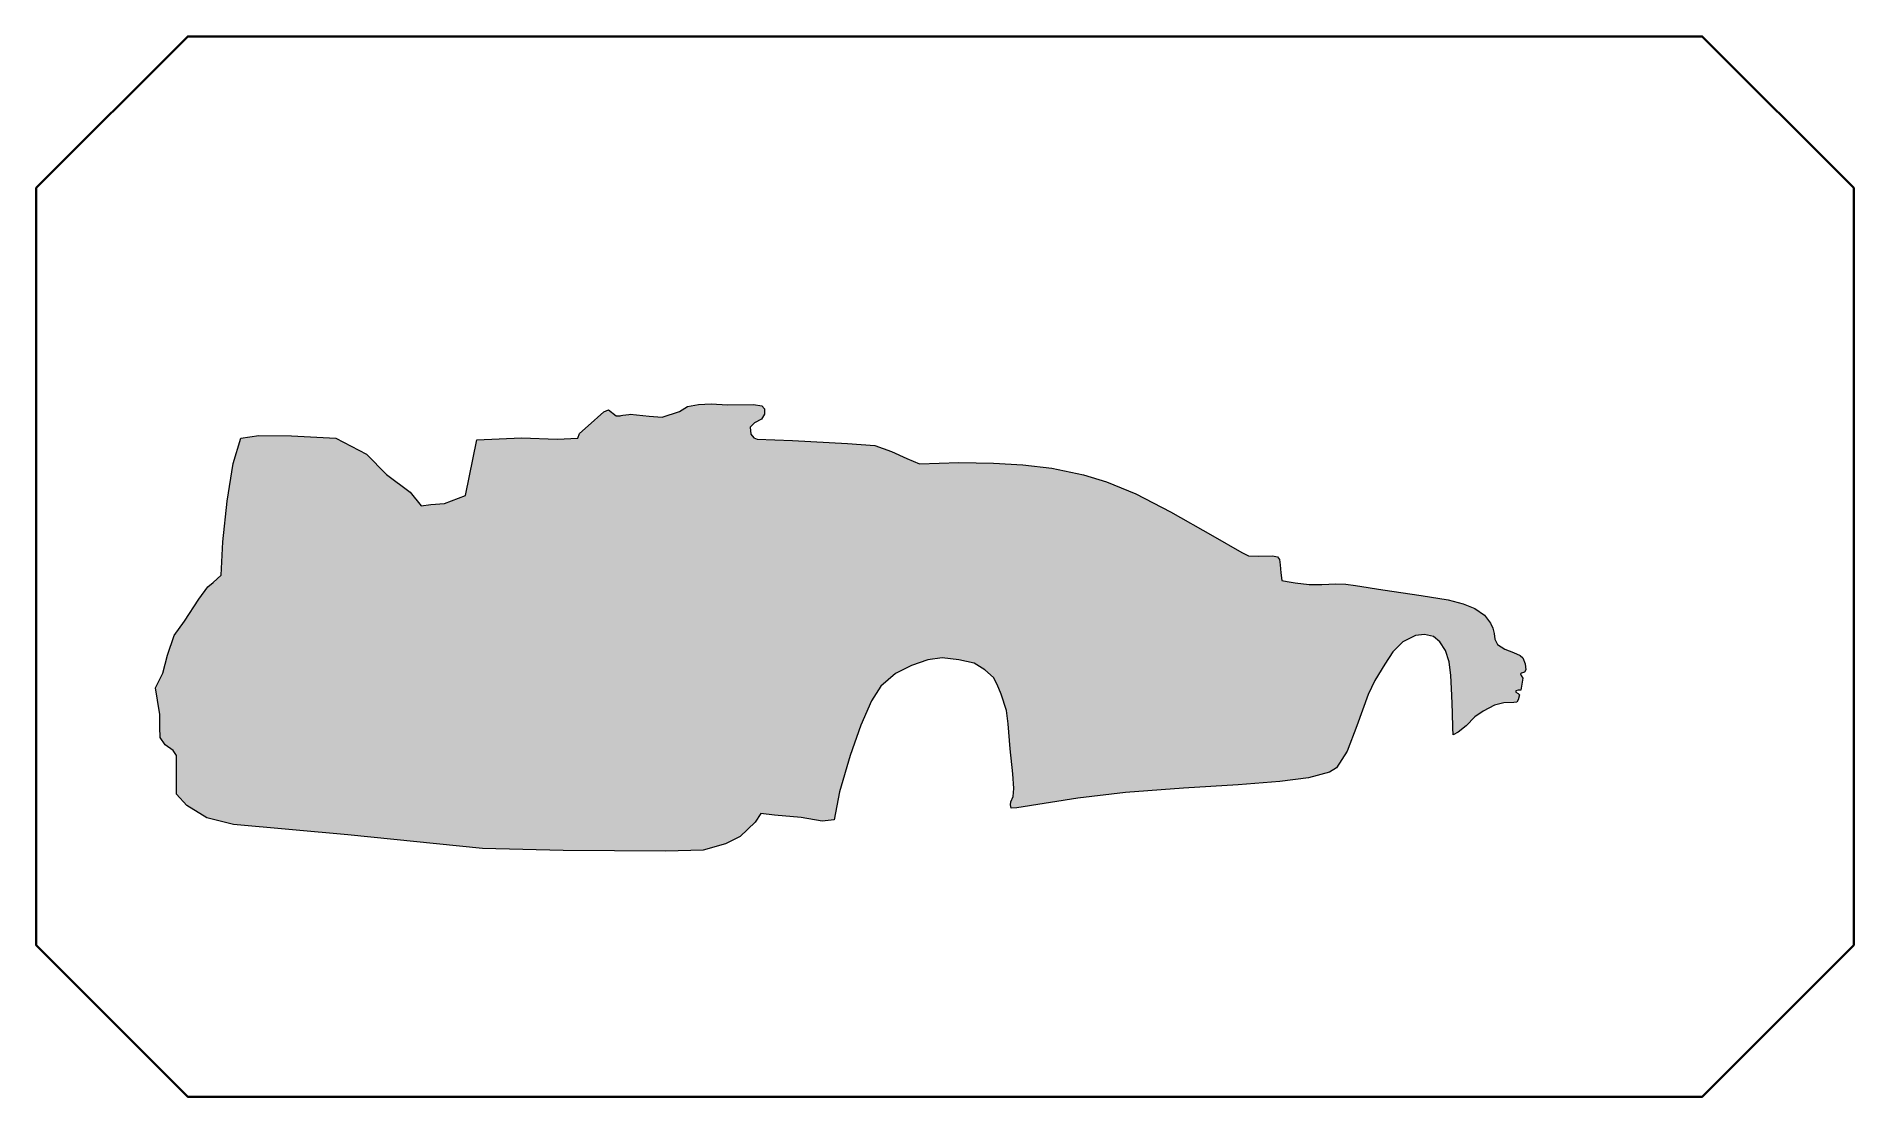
# Model space of a CAD drawing. Extents: x 6 to 143, y -103 to -23.
import ezdxf

# ---------------------------------------------------------------- set-up
doc = ezdxf.new("R2010")
doc.units = 0
doc.header["$MEASUREMENT"] = 0
doc.layers.add('CopperF-Delorean', color=7, linetype='Continuous', lineweight=0)
doc.layers.add('EdgeTop', color=7, linetype='Continuous', lineweight=0)

msp = doc.modelspace()

# ---------------------------------------------------------------- hatches: boundary and pattern name
at = {"layer": 'CopperF-Delorean', "true_color": 0xe6c8cf, "transparency": 33554687}
h = msp.add_hatch(color=254, dxfattribs=at)
h.dxf.hatch_style = 2
edge = h.paths.add_edge_path()
edge.add_spline(control_points=[(16.12, -68.07), (16.12, -68.07), (15.61, -69.54), (15.61, -69.54), (15.61, -69.54), (15.26, -70.9), (15.26, -70.9), (15.26, -70.9), (14.71, -72), (14.71, -72), (14.71, -72), (14.86, -72.93), (14.86, -72.93), (14.86, -72.93), (15.04, -74.02), (15.04, -74.02), (15.04, -74.02), (15.04, -74.98), (15.04, -74.98), (15.04, -74.98), (15.05, -75.76), (15.05, -75.76), (15.05, -75.76), (15.44, -76.31), (15.44, -76.31), (15.44, -76.31), (16.04, -76.74), (16.04, -76.74), (16.04, -76.74), (16.28, -77.12), (16.28, -77.12), (16.28, -77.12), (16.29, -80.03), (16.29, -80.03), (16.29, -80.03), (17.07, -80.89), (17.07, -80.89), (17.07, -80.89), (18.58, -81.81), (18.58, -81.81), (18.58, -81.81), (20.58, -82.33), (20.58, -82.33), (20.58, -82.33), (29.21, -83.1), (29.21, -83.1), (29.21, -83.1), (39.39, -84.13), (39.39, -84.13), (39.39, -84.13), (45.48, -84.29), (45.48, -84.29), (45.48, -84.29), (53.21, -84.33), (53.21, -84.33), (53.21, -84.33), (56.04, -84.25), (56.04, -84.25), (56.04, -84.25), (57.71, -83.79), (57.71, -83.79), (57.71, -83.79), (58.82, -83.23), (58.82, -83.23), (58.82, -83.23), (59.96, -82.14), (59.96, -82.14), (59.96, -82.14), (60.39, -81.49), (60.39, -81.49), (60.39, -81.49), (61.43, -81.61), (61.43, -81.61), (61.43, -81.61), (63.44, -81.8), (63.44, -81.8), (63.44, -81.8), (65.02, -82.07), (65.02, -82.07), (65.02, -82.07), (65.91, -81.98), (65.91, -81.98), (65.91, -81.98), (66.32, -79.87), (66.32, -79.87), (66.32, -79.87), (67.13, -77.11), (67.13, -77.11), (67.13, -77.11), (67.93, -74.82), (67.93, -74.82), (67.93, -74.82), (68.73, -72.99), (68.73, -72.99), (68.73, -72.99), (69.44, -71.88), (69.44, -71.88), (69.44, -71.88), (70.56, -70.92), (70.56, -70.92), (70.56, -70.92), (71.76, -70.33), (71.76, -70.33), (71.76, -70.33), (72.99, -69.89), (72.99, -69.89), (72.99, -69.89), (74.06, -69.75), (74.06, -69.75), (74.06, -69.75), (75.32, -69.91), (75.32, -69.91), (75.32, -69.91), (76.48, -70.16), (76.48, -70.16), (76.48, -70.16), (77.28, -70.65), (77.28, -70.65), (77.28, -70.65), (77.94, -71.22), (77.94, -71.22), (77.94, -71.22), (78.22, -71.77), (78.22, -71.77), (78.22, -71.77), (78.52, -72.5), (78.52, -72.5), (78.52, -72.5), (78.92, -73.71), (78.92, -73.71), (78.92, -73.71), (79.05, -74.73), (79.05, -74.73), (79.05, -74.73), (79.21, -76.62), (79.21, -76.62), (79.21, -76.62), (79.4, -78.5), (79.4, -78.5), (79.4, -78.5), (79.48, -79.6), (79.48, -79.6), (79.48, -79.6), (79.42, -80.21), (79.42, -80.21), (79.42, -80.21), (79.26, -80.61), (79.26, -80.61), (79.26, -80.61), (79.23, -80.84), (79.23, -80.84), (79.23, -80.84), (79.29, -81.09), (79.29, -81.09), (79.29, -81.09), (79.71, -81.06), (79.71, -81.06), (79.71, -81.06), (84.31, -80.34), (84.31, -80.34), (84.31, -80.34), (87.91, -79.9), (87.91, -79.9), (87.91, -79.9), (92.29, -79.58), (92.29, -79.58), (92.29, -79.58), (96.4, -79.34), (96.4, -79.34), (96.4, -79.34), (99.55, -79.09), (99.55, -79.09), (99.55, -79.09), (101.71, -78.79), (101.71, -78.79), (101.71, -78.79), (103.31, -78.37), (103.31, -78.37), (103.31, -78.37), (103.82, -78.06), (103.82, -78.06), (103.82, -78.06), (104.63, -76.78), (104.63, -76.78), (104.63, -76.78), (105.36, -74.89), (105.36, -74.89), (105.36, -74.89), (106.21, -72.51), (106.21, -72.51), (106.21, -72.51), (106.73, -71.47), (106.73, -71.47), (106.73, -71.47), (107.47, -70.22), (107.47, -70.22), (107.47, -70.22), (108.08, -69.29), (108.08, -69.29), (108.08, -69.29), (108.83, -68.55), (108.83, -68.55), (108.83, -68.55), (109.78, -68.06), (109.78, -68.06), (109.78, -68.06), (110.48, -68), (110.48, -68), (110.48, -68), (111.15, -68.15), (111.15, -68.15), (111.15, -68.15), (111.63, -68.53), (111.63, -68.53), (111.63, -68.53), (112.06, -69.2), (112.06, -69.2), (112.06, -69.2), (112.34, -70.06), (112.34, -70.06), (112.34, -70.06), (112.47, -71.09), (112.47, -71.09), (112.47, -71.09), (112.53, -72.56), (112.53, -72.56), (112.53, -72.56), (112.58, -73.89), (112.58, -73.89), (112.58, -73.89), (112.6, -75.04), (112.6, -75.04), (112.6, -75.04), (112.63, -75.57), (112.63, -75.57), (112.63, -75.57), (113, -75.35), (113, -75.35), (113, -75.35), (113.61, -74.87), (113.61, -74.87), (113.61, -74.87), (114.27, -74.2), (114.27, -74.2), (114.27, -74.2), (114.89, -73.76), (114.89, -73.76), (114.89, -73.76), (115.75, -73.32), (115.75, -73.32), (115.75, -73.32), (116.47, -73.14), (116.47, -73.14), (116.47, -73.14), (117.22, -73.13), (117.22, -73.13), (117.22, -73.13), (117.45, -73.09), (117.45, -73.09), (117.45, -73.09), (117.54, -72.91), (117.54, -72.91), (117.54, -72.91), (117.63, -72.53), (117.63, -72.53), (117.63, -72.53), (117.53, -72.43), (117.53, -72.43), (117.53, -72.43), (117.37, -72.33), (117.37, -72.33), (117.37, -72.33), (117.37, -72.23), (117.37, -72.23), (117.37, -72.23), (117.54, -72.2), (117.54, -72.2), (117.54, -72.2), (117.74, -72.19), (117.74, -72.19), (117.74, -72.19), (117.9, -71.27), (117.9, -71.27), (117.9, -71.27), (117.76, -71.09), (117.76, -71.09), (117.76, -71.09), (117.71, -70.95), (117.71, -70.95), (117.71, -70.95), (117.79, -70.9), (117.79, -70.9), (117.79, -70.9), (118.02, -70.83), (118.02, -70.83), (118.02, -70.83), (118.12, -70.66), (118.12, -70.66), (118.12, -70.66), (118.07, -70.2), (118.07, -70.2), (118.07, -70.2), (117.9, -69.76), (117.9, -69.76), (117.9, -69.76), (117.68, -69.57), (117.68, -69.57), (117.68, -69.57), (117.18, -69.34), (117.18, -69.34), (117.18, -69.34), (116.53, -69.09), (116.53, -69.09), (116.53, -69.09), (115.99, -68.73), (115.99, -68.73), (115.99, -68.73), (115.78, -68.35), (115.78, -68.35), (115.78, -68.35), (115.72, -67.91), (115.72, -67.91), (115.72, -67.91), (115.62, -67.5), (115.62, -67.5), (115.62, -67.5), (115.46, -67.13), (115.46, -67.13), (115.46, -67.13), (115.01, -66.52), (115.01, -66.52), (115.01, -66.52), (114.28, -66.02), (114.28, -66.02), (114.28, -66.02), (113.39, -65.67), (113.39, -65.67), (113.39, -65.67), (112.25, -65.37), (112.25, -65.37), (112.25, -65.37), (110.23, -65.04), (110.23, -65.04), (110.23, -65.04), (107.32, -64.61), (107.32, -64.61), (107.32, -64.61), (105.26, -64.28), (105.26, -64.28), (105.26, -64.28), (104.53, -64.19), (104.53, -64.19), (104.53, -64.19), (103.78, -64.17), (103.78, -64.17), (103.78, -64.17), (102.73, -64.21), (102.73, -64.21), (102.73, -64.21), (101.78, -64.21), (101.78, -64.21), (101.78, -64.21), (100.72, -64.1), (100.72, -64.1), (100.72, -64.1), (100.11, -63.98), (100.11, -63.98), (100.11, -63.98), (99.71, -63.91), (99.71, -63.91), (99.71, -63.91), (99.64, -63.34), (99.64, -63.34), (99.64, -63.34), (99.59, -62.73), (99.59, -62.73), (99.59, -62.73), (99.52, -62.32), (99.52, -62.32), (99.52, -62.32), (99.38, -62.12), (99.38, -62.12), (99.38, -62.12), (99.01, -62.05), (99.01, -62.05), (99.01, -62.05), (97.92, -62.07), (97.92, -62.07), (97.92, -62.07), (97.19, -62.06), (97.19, -62.06), (97.19, -62.06), (96.69, -61.8), (96.69, -61.8), (96.69, -61.8), (94.5, -60.54), (94.5, -60.54), (94.5, -60.54), (91.31, -58.74), (91.31, -58.74), (91.31, -58.74), (88.68, -57.38), (88.68, -57.38), (88.68, -57.38), (86.48, -56.47), (86.48, -56.47), (86.48, -56.47), (84.74, -55.95), (84.74, -55.95), (84.74, -55.95), (82.36, -55.45), (82.36, -55.45), (82.36, -55.45), (80.16, -55.18), (80.16, -55.18), (80.16, -55.18), (77.95, -55.07), (77.95, -55.07), (77.95, -55.07), (75.32, -55.01), (75.32, -55.01), (75.32, -55.01), (72.37, -55.1), (72.37, -55.1), (72.37, -55.1), (71.4, -54.7), (71.4, -54.7), (71.4, -54.7), (70.24, -54.18), (70.24, -54.18), (70.24, -54.18), (69, -53.72), (69, -53.72), (69, -53.72), (66.92, -53.58), (66.92, -53.58), (66.92, -53.58), (62.78, -53.34), (62.78, -53.34), (62.78, -53.34), (60.12, -53.24), (60.12, -53.24), (60.12, -53.24), (59.86, -53.16), (59.86, -53.16), (59.86, -53.16), (59.63, -52.88), (59.63, -52.88), (59.63, -52.88), (59.59, -52.35), (59.59, -52.35), (59.59, -52.35), (59.91, -52.01), (59.91, -52.01), (59.91, -52.01), (60.45, -51.74), (60.45, -51.74), (60.45, -51.74), (60.66, -51.37), (60.66, -51.37), (60.66, -51.37), (60.67, -50.95), (60.67, -50.95), (60.67, -50.95), (60.46, -50.73), (60.46, -50.73), (60.46, -50.73), (59.83, -50.63), (59.83, -50.63), (59.83, -50.63), (57.86, -50.67), (57.86, -50.67), (57.86, -50.67), (56.63, -50.59), (56.63, -50.59), (56.63, -50.59), (55.69, -50.63), (55.69, -50.63), (55.69, -50.63), (54.86, -50.79), (54.86, -50.79), (54.86, -50.79), (54.24, -51.17), (54.24, -51.17), (54.24, -51.17), (52.94, -51.6), (52.94, -51.6), (52.94, -51.6), (51.95, -51.52), (51.95, -51.52), (51.95, -51.52), (50.53, -51.37), (50.53, -51.37), (50.53, -51.37), (49.88, -51.46), (49.85, -51.47), (49.82, -51.48), (49.47, -51.49), (49.47, -51.49), (49.47, -51.49), (48.89, -51.04), (48.89, -51.04), (48.89, -51.04), (48.55, -51.19), (48.55, -51.19), (48.55, -51.19), (47.35, -52.25), (47.35, -52.25), (47.35, -52.25), (46.7, -52.82), (46.7, -52.82), (46.7, -52.82), (46.58, -53.17), (46.58, -53.17), (46.58, -53.17), (45.01, -53.24), (45.01, -53.24), (45.01, -53.24), (42.33, -53.14), (42.33, -53.14), (42.33, -53.14), (38.96, -53.3), (38.96, -53.3), (38.96, -53.3), (38.11, -57.49), (38.11, -57.49), (38.11, -57.49), (36.51, -58.1), (36.51, -58.1), (36.51, -58.1), (35.49, -58.19), (35.49, -58.19), (35.49, -58.19), (34.75, -58.29), (34.75, -58.29), (34.75, -58.29), (33.92, -57.25), (33.92, -57.25), (33.92, -57.25), (32.13, -55.92), (32.13, -55.92), (32.13, -55.92), (30.62, -54.37), (30.62, -54.37), (30.62, -54.37), (28.32, -53.18), (28.32, -53.18), (28.32, -53.18), (24.97, -53.01), (24.97, -53.01), (24.97, -53.01), (22.5, -52.98), (22.5, -52.98), (22.5, -52.98), (21.15, -53.17), (21.15, -53.17), (21.15, -53.17), (20.57, -55.09), (20.57, -55.09), (20.57, -55.09), (20.12, -57.93), (20.12, -57.93), (20.12, -57.93), (19.78, -60.99), (19.78, -60.99), (19.78, -60.99), (19.66, -63.51), (19.66, -63.51), (19.66, -63.51), (19.06, -64.06), (19.06, -64.06), (19.06, -64.06), (18.66, -64.39), (18.66, -64.39), (18.66, -64.39), (17.97, -65.33), (17.97, -65.33), (17.97, -65.33), (16.9, -66.97), (16.9, -66.97), (16.9, -66.97), (16.12, -68.07), (16.12, -68.07)], knot_values=[0, 0, 0, 0, 1, 1, 1, 2, 2, 2, 3, 3, 3, 4, 4, 4, 5, 5, 5, 6, 6, 6, 7, 7, 7, 8, 8, 8, 9, 9, 9, 10, 10, 10, 11, 11, 11, 12, 12, 12, 13, 13, 13, 14, 14, 14, 15, 15, 15, 16, 16, 16, 17, 17, 17, 18, 18, 18, 19, 19, 19, 20, 20, 20, 21, 21, 21, 22, 22, 22, 23, 23, 23, 24, 24, 24, 25, 25, 25, 26, 26, 26, 27, 27, 27, 28, 28, 28, 29, 29, 29, 30, 30, 30, 31, 31, 31, 32, 32, 32, 33, 33, 33, 34, 34, 34, 35, 35, 35, 36, 36, 36, 37, 37, 37, 38, 38, 38, 39, 39, 39, 40, 40, 40, 41, 41, 41, 42, 42, 42, 43, 43, 43, 44, 44, 44, 45, 45, 45, 46, 46, 46, 47, 47, 47, 48, 48, 48, 49, 49, 49, 50, 50, 50, 51, 51, 51, 52, 52, 52, 53, 53, 53, 54, 54, 54, 55, 55, 55, 56, 56, 56, 57, 57, 57, 58, 58, 58, 59, 59, 59, 60, 60, 60, 61, 61, 61, 62, 62, 62, 63, 63, 63, 64, 64, 64, 65, 65, 65, 66, 66, 66, 67, 67, 67, 68, 68, 68, 69, 69, 69, 70, 70, 70, 71, 71, 71, 72, 72, 72, 73, 73, 73, 74, 74, 74, 75, 75, 75, 76, 76, 76, 77, 77, 77, 78, 78, 78, 79, 79, 79, 80, 80, 80, 81, 81, 81, 82, 82, 82, 83, 83, 83, 84, 84, 84, 85, 85, 85, 86, 86, 86, 87, 87, 87, 88, 88, 88, 89, 89, 89, 90, 90, 90, 91, 91, 91, 92, 92, 92, 93, 93, 93, 94, 94, 94, 95, 95, 95, 96, 96, 96, 97, 97, 97, 98, 98, 98, 99, 99, 99, 100, 100, 100, 101, 101, 101, 102, 102, 102, 103, 103, 103, 104, 104, 104, 105, 105, 105, 106, 106, 106, 107, 107, 107, 108, 108, 108, 109, 109, 109, 110, 110, 110, 111, 111, 111, 112, 112, 112, 113, 113, 113, 114, 114, 114, 115, 115, 115, 116, 116, 116, 117, 117, 117, 118, 118, 118, 119, 119, 119, 120, 120, 120, 121, 121, 121, 122, 122, 122, 123, 123, 123, 124, 124, 124, 125, 125, 125, 126, 126, 126, 127, 127, 127, 128, 128, 128, 129, 129, 129, 130, 130, 130, 131, 131, 131, 132, 132, 132, 133, 133, 133, 134, 134, 134, 135, 135, 135, 136, 136, 136, 137, 137, 137, 138, 138, 138, 139, 139, 139, 140, 140, 140, 141, 141, 141, 142, 142, 142, 143, 143, 143, 144, 144, 144, 145, 145, 145, 146, 146, 146, 147, 147, 147, 148, 148, 148, 149, 149, 149, 150, 150, 150, 151, 151, 151, 152, 152, 152, 153, 153, 153, 154, 154, 154, 155, 155, 155, 156, 156, 156, 157, 157, 157, 158, 158, 158, 159, 159, 159, 160, 160, 160, 161, 161, 161, 162, 162, 162, 163, 163, 163, 164, 164, 164, 165, 165, 165, 166, 166, 166, 167, 167, 167, 168, 168, 168, 169, 169, 169, 170, 170, 170, 171, 171, 171, 172, 172, 172, 173, 173, 173, 174, 174, 174, 175, 175, 175, 176, 176, 176, 177, 177, 177, 178, 178, 178, 179, 179, 179, 180, 180, 180, 181, 181, 181, 182, 182, 182, 183, 183, 183, 184, 184, 184, 185, 185, 185, 186, 186, 186, 187, 187, 187, 188, 188, 188, 189, 189, 189, 190, 190, 190, 191, 191, 191, 192, 192, 192, 193, 193, 193, 194, 194, 194, 194], degree=3, periodic=0)

# ---------------------------------------------------------------- linework, layer by layer
at = {"layer": 'CopperF-Delorean', "color": 243, "lineweight": 9, "true_color": 0xc1677b}
msp.add_open_spline([(16.12, -68.07), (16.12, -68.07), (15.61, -69.54), (15.61, -69.54), (15.61, -69.54), (15.26, -70.9), (15.26, -70.9), (15.26, -70.9), (14.71, -72), (14.71, -72), (14.71, -72), (14.86, -72.93), (14.86, -72.93), (14.86, -72.93), (15.04, -74.02), (15.04, -74.02), (15.04, -74.02), (15.04, -74.98), (15.04, -74.98), (15.04, -74.98), (15.05, -75.76), (15.05, -75.76), (15.05, -75.76), (15.44, -76.31), (15.44, -76.31), (15.44, -76.31), (16.04, -76.74), (16.04, -76.74), (16.04, -76.74), (16.28, -77.12), (16.28, -77.12), (16.28, -77.12), (16.29, -80.03), (16.29, -80.03), (16.29, -80.03), (17.07, -80.89), (17.07, -80.89), (17.07, -80.89), (18.58, -81.81), (18.58, -81.81), (18.58, -81.81), (20.58, -82.33), (20.58, -82.33), (20.58, -82.33), (29.21, -83.1), (29.21, -83.1), (29.21, -83.1), (39.39, -84.13), (39.39, -84.13), (39.39, -84.13), (45.48, -84.29), (45.48, -84.29), (45.48, -84.29), (53.21, -84.33), (53.21, -84.33), (53.21, -84.33), (56.04, -84.25), (56.04, -84.25), (56.04, -84.25), (57.71, -83.79), (57.71, -83.79), (57.71, -83.79), (58.82, -83.23), (58.82, -83.23), (58.82, -83.23), (59.96, -82.14), (59.96, -82.14), (59.96, -82.14), (60.39, -81.49), (60.39, -81.49), (60.39, -81.49), (61.43, -81.61), (61.43, -81.61), (61.43, -81.61), (63.44, -81.8), (63.44, -81.8), (63.44, -81.8), (65.02, -82.07), (65.02, -82.07), (65.02, -82.07), (65.91, -81.98), (65.91, -81.98), (65.91, -81.98), (66.32, -79.87), (66.32, -79.87), (66.32, -79.87), (67.13, -77.11), (67.13, -77.11), (67.13, -77.11), (67.93, -74.82), (67.93, -74.82), (67.93, -74.82), (68.73, -72.99), (68.73, -72.99), (68.73, -72.99), (69.44, -71.88), (69.44, -71.88), (69.44, -71.88), (70.56, -70.92), (70.56, -70.92), (70.56, -70.92), (71.76, -70.33), (71.76, -70.33), (71.76, -70.33), (72.99, -69.89), (72.99, -69.89), (72.99, -69.89), (74.06, -69.75), (74.06, -69.75), (74.06, -69.75), (75.32, -69.91), (75.32, -69.91), (75.32, -69.91), (76.48, -70.16), (76.48, -70.16), (76.48, -70.16), (77.28, -70.65), (77.28, -70.65), (77.28, -70.65), (77.94, -71.22), (77.94, -71.22), (77.94, -71.22), (78.22, -71.77), (78.22, -71.77), (78.22, -71.77), (78.52, -72.5), (78.52, -72.5), (78.52, -72.5), (78.92, -73.71), (78.92, -73.71), (78.92, -73.71), (79.05, -74.73), (79.05, -74.73), (79.05, -74.73), (79.21, -76.62), (79.21, -76.62), (79.21, -76.62), (79.4, -78.5), (79.4, -78.5), (79.4, -78.5), (79.48, -79.6), (79.48, -79.6), (79.48, -79.6), (79.42, -80.21), (79.42, -80.21), (79.42, -80.21), (79.26, -80.61), (79.26, -80.61), (79.26, -80.61), (79.23, -80.84), (79.23, -80.84), (79.23, -80.84), (79.29, -81.09), (79.29, -81.09), (79.29, -81.09), (79.71, -81.06), (79.71, -81.06), (79.71, -81.06), (84.31, -80.34), (84.31, -80.34), (84.31, -80.34), (87.91, -79.9), (87.91, -79.9), (87.91, -79.9), (92.29, -79.58), (92.29, -79.58), (92.29, -79.58), (96.4, -79.34), (96.4, -79.34), (96.4, -79.34), (99.55, -79.09), (99.55, -79.09), (99.55, -79.09), (101.71, -78.79), (101.71, -78.79), (101.71, -78.79), (103.31, -78.37), (103.31, -78.37), (103.31, -78.37), (103.82, -78.06), (103.82, -78.06), (103.82, -78.06), (104.63, -76.78), (104.63, -76.78), (104.63, -76.78), (105.36, -74.89), (105.36, -74.89), (105.36, -74.89), (106.21, -72.51), (106.21, -72.51), (106.21, -72.51), (106.73, -71.47), (106.73, -71.47), (106.73, -71.47), (107.47, -70.22), (107.47, -70.22), (107.47, -70.22), (108.08, -69.29), (108.08, -69.29), (108.08, -69.29), (108.83, -68.55), (108.83, -68.55), (108.83, -68.55), (109.78, -68.06), (109.78, -68.06), (109.78, -68.06), (110.48, -68), (110.48, -68), (110.48, -68), (111.15, -68.15), (111.15, -68.15), (111.15, -68.15), (111.63, -68.53), (111.63, -68.53), (111.63, -68.53), (112.06, -69.2), (112.06, -69.2), (112.06, -69.2), (112.34, -70.06), (112.34, -70.06), (112.34, -70.06), (112.47, -71.09), (112.47, -71.09), (112.47, -71.09), (112.53, -72.56), (112.53, -72.56), (112.53, -72.56), (112.58, -73.89), (112.58, -73.89), (112.58, -73.89), (112.6, -75.04), (112.6, -75.04), (112.6, -75.04), (112.63, -75.57), (112.63, -75.57), (112.63, -75.57), (113, -75.35), (113, -75.35), (113, -75.35), (113.61, -74.87), (113.61, -74.87), (113.61, -74.87), (114.27, -74.2), (114.27, -74.2), (114.27, -74.2), (114.89, -73.76), (114.89, -73.76), (114.89, -73.76), (115.75, -73.32), (115.75, -73.32), (115.75, -73.32), (116.47, -73.14), (116.47, -73.14), (116.47, -73.14), (117.22, -73.13), (117.22, -73.13), (117.22, -73.13), (117.45, -73.09), (117.45, -73.09), (117.45, -73.09), (117.54, -72.91), (117.54, -72.91), (117.54, -72.91), (117.63, -72.53), (117.63, -72.53), (117.63, -72.53), (117.53, -72.43), (117.53, -72.43), (117.53, -72.43), (117.37, -72.33), (117.37, -72.33), (117.37, -72.33), (117.37, -72.23), (117.37, -72.23), (117.37, -72.23), (117.54, -72.2), (117.54, -72.2), (117.54, -72.2), (117.74, -72.19), (117.74, -72.19), (117.74, -72.19), (117.9, -71.27), (117.9, -71.27), (117.9, -71.27), (117.76, -71.09), (117.76, -71.09), (117.76, -71.09), (117.71, -70.95), (117.71, -70.95), (117.71, -70.95), (117.79, -70.9), (117.79, -70.9), (117.79, -70.9), (118.02, -70.83), (118.02, -70.83), (118.02, -70.83), (118.12, -70.66), (118.12, -70.66), (118.12, -70.66), (118.07, -70.2), (118.07, -70.2), (118.07, -70.2), (117.9, -69.76), (117.9, -69.76), (117.9, -69.76), (117.68, -69.57), (117.68, -69.57), (117.68, -69.57), (117.18, -69.34), (117.18, -69.34), (117.18, -69.34), (116.53, -69.09), (116.53, -69.09), (116.53, -69.09), (115.99, -68.73), (115.99, -68.73), (115.99, -68.73), (115.78, -68.35), (115.78, -68.35), (115.78, -68.35), (115.72, -67.91), (115.72, -67.91), (115.72, -67.91), (115.62, -67.5), (115.62, -67.5), (115.62, -67.5), (115.46, -67.13), (115.46, -67.13), (115.46, -67.13), (115.01, -66.52), (115.01, -66.52), (115.01, -66.52), (114.28, -66.02), (114.28, -66.02), (114.28, -66.02), (113.39, -65.67), (113.39, -65.67), (113.39, -65.67), (112.25, -65.37), (112.25, -65.37), (112.25, -65.37), (110.23, -65.04), (110.23, -65.04), (110.23, -65.04), (107.32, -64.61), (107.32, -64.61), (107.32, -64.61), (105.26, -64.28), (105.26, -64.28), (105.26, -64.28), (104.53, -64.19), (104.53, -64.19), (104.53, -64.19), (103.78, -64.17), (103.78, -64.17), (103.78, -64.17), (102.73, -64.21), (102.73, -64.21), (102.73, -64.21), (101.78, -64.21), (101.78, -64.21), (101.78, -64.21), (100.72, -64.1), (100.72, -64.1), (100.72, -64.1), (100.11, -63.98), (100.11, -63.98), (100.11, -63.98), (99.71, -63.91), (99.71, -63.91), (99.71, -63.91), (99.64, -63.34), (99.64, -63.34), (99.64, -63.34), (99.59, -62.73), (99.59, -62.73), (99.59, -62.73), (99.52, -62.32), (99.52, -62.32), (99.52, -62.32), (99.38, -62.12), (99.38, -62.12), (99.38, -62.12), (99.01, -62.05), (99.01, -62.05), (99.01, -62.05), (97.92, -62.07), (97.92, -62.07), (97.92, -62.07), (97.19, -62.06), (97.19, -62.06), (97.19, -62.06), (96.69, -61.8), (96.69, -61.8), (96.69, -61.8), (94.5, -60.54), (94.5, -60.54), (94.5, -60.54), (91.31, -58.74), (91.31, -58.74), (91.31, -58.74), (88.68, -57.38), (88.68, -57.38), (88.68, -57.38), (86.48, -56.47), (86.48, -56.47), (86.48, -56.47), (84.74, -55.95), (84.74, -55.95), (84.74, -55.95), (82.36, -55.45), (82.36, -55.45), (82.36, -55.45), (80.16, -55.18), (80.16, -55.18), (80.16, -55.18), (77.95, -55.07), (77.95, -55.07), (77.95, -55.07), (75.32, -55.01), (75.32, -55.01), (75.32, -55.01), (72.37, -55.1), (72.37, -55.1), (72.37, -55.1), (71.4, -54.7), (71.4, -54.7), (71.4, -54.7), (70.24, -54.18), (70.24, -54.18), (70.24, -54.18), (69, -53.72), (69, -53.72), (69, -53.72), (66.92, -53.58), (66.92, -53.58), (66.92, -53.58), (62.78, -53.34), (62.78, -53.34), (62.78, -53.34), (60.12, -53.24), (60.12, -53.24), (60.12, -53.24), (59.86, -53.16), (59.86, -53.16), (59.86, -53.16), (59.63, -52.88), (59.63, -52.88), (59.63, -52.88), (59.59, -52.35), (59.59, -52.35), (59.59, -52.35), (59.91, -52.01), (59.91, -52.01), (59.91, -52.01), (60.45, -51.74), (60.45, -51.74), (60.45, -51.74), (60.66, -51.37), (60.66, -51.37), (60.66, -51.37), (60.67, -50.95), (60.67, -50.95), (60.67, -50.95), (60.46, -50.73), (60.46, -50.73), (60.46, -50.73), (59.83, -50.63), (59.83, -50.63), (59.83, -50.63), (57.86, -50.67), (57.86, -50.67), (57.86, -50.67), (56.63, -50.59), (56.63, -50.59), (56.63, -50.59), (55.69, -50.63), (55.69, -50.63), (55.69, -50.63), (54.86, -50.79), (54.86, -50.79), (54.86, -50.79), (54.24, -51.17), (54.24, -51.17), (54.24, -51.17), (52.94, -51.6), (52.94, -51.6), (52.94, -51.6), (51.95, -51.52), (51.95, -51.52), (51.95, -51.52), (50.53, -51.37), (50.53, -51.37), (50.53, -51.37), (49.88, -51.46), (49.85, -51.47), (49.82, -51.48), (49.47, -51.49), (49.47, -51.49), (49.47, -51.49), (48.89, -51.04), (48.89, -51.04), (48.89, -51.04), (48.55, -51.19), (48.55, -51.19), (48.55, -51.19), (47.35, -52.25), (47.35, -52.25), (47.35, -52.25), (46.7, -52.82), (46.7, -52.82), (46.7, -52.82), (46.58, -53.17), (46.58, -53.17), (46.58, -53.17), (45.01, -53.24), (45.01, -53.24), (45.01, -53.24), (42.33, -53.14), (42.33, -53.14), (42.33, -53.14), (38.96, -53.3), (38.96, -53.3), (38.96, -53.3), (38.11, -57.49), (38.11, -57.49), (38.11, -57.49), (36.51, -58.1), (36.51, -58.1), (36.51, -58.1), (35.49, -58.19), (35.49, -58.19), (35.49, -58.19), (34.75, -58.29), (34.75, -58.29), (34.75, -58.29), (33.92, -57.25), (33.92, -57.25), (33.92, -57.25), (32.13, -55.92), (32.13, -55.92), (32.13, -55.92), (30.62, -54.37), (30.62, -54.37), (30.62, -54.37), (28.32, -53.18), (28.32, -53.18), (28.32, -53.18), (24.97, -53.01), (24.97, -53.01), (24.97, -53.01), (22.5, -52.98), (22.5, -52.98), (22.5, -52.98), (21.15, -53.17), (21.15, -53.17), (21.15, -53.17), (20.57, -55.09), (20.57, -55.09), (20.57, -55.09), (20.12, -57.93), (20.12, -57.93), (20.12, -57.93), (19.78, -60.99), (19.78, -60.99), (19.78, -60.99), (19.66, -63.51), (19.66, -63.51), (19.66, -63.51), (19.06, -64.06), (19.06, -64.06), (19.06, -64.06), (18.66, -64.39), (18.66, -64.39), (18.66, -64.39), (17.97, -65.33), (17.97, -65.33), (17.97, -65.33), (16.9, -66.97), (16.9, -66.97), (16.9, -66.97), (16.12, -68.07), (16.12, -68.07)], degree=3, knots=[0, 0, 0, 0, 1, 1, 1, 2, 2, 2, 3, 3, 3, 4, 4, 4, 5, 5, 5, 6, 6, 6, 7, 7, 7, 8, 8, 8, 9, 9, 9, 10, 10, 10, 11, 11, 11, 12, 12, 12, 13, 13, 13, 14, 14, 14, 15, 15, 15, 16, 16, 16, 17, 17, 17, 18, 18, 18, 19, 19, 19, 20, 20, 20, 21, 21, 21, 22, 22, 22, 23, 23, 23, 24, 24, 24, 25, 25, 25, 26, 26, 26, 27, 27, 27, 28, 28, 28, 29, 29, 29, 30, 30, 30, 31, 31, 31, 32, 32, 32, 33, 33, 33, 34, 34, 34, 35, 35, 35, 36, 36, 36, 37, 37, 37, 38, 38, 38, 39, 39, 39, 40, 40, 40, 41, 41, 41, 42, 42, 42, 43, 43, 43, 44, 44, 44, 45, 45, 45, 46, 46, 46, 47, 47, 47, 48, 48, 48, 49, 49, 49, 50, 50, 50, 51, 51, 51, 52, 52, 52, 53, 53, 53, 54, 54, 54, 55, 55, 55, 56, 56, 56, 57, 57, 57, 58, 58, 58, 59, 59, 59, 60, 60, 60, 61, 61, 61, 62, 62, 62, 63, 63, 63, 64, 64, 64, 65, 65, 65, 66, 66, 66, 67, 67, 67, 68, 68, 68, 69, 69, 69, 70, 70, 70, 71, 71, 71, 72, 72, 72, 73, 73, 73, 74, 74, 74, 75, 75, 75, 76, 76, 76, 77, 77, 77, 78, 78, 78, 79, 79, 79, 80, 80, 80, 81, 81, 81, 82, 82, 82, 83, 83, 83, 84, 84, 84, 85, 85, 85, 86, 86, 86, 87, 87, 87, 88, 88, 88, 89, 89, 89, 90, 90, 90, 91, 91, 91, 92, 92, 92, 93, 93, 93, 94, 94, 94, 95, 95, 95, 96, 96, 96, 97, 97, 97, 98, 98, 98, 99, 99, 99, 100, 100, 100, 101, 101, 101, 102, 102, 102, 103, 103, 103, 104, 104, 104, 105, 105, 105, 106, 106, 106, 107, 107, 107, 108, 108, 108, 109, 109, 109, 110, 110, 110, 111, 111, 111, 112, 112, 112, 113, 113, 113, 114, 114, 114, 115, 115, 115, 116, 116, 116, 117, 117, 117, 118, 118, 118, 119, 119, 119, 120, 120, 120, 121, 121, 121, 122, 122, 122, 123, 123, 123, 124, 124, 124, 125, 125, 125, 126, 126, 126, 127, 127, 127, 128, 128, 128, 129, 129, 129, 130, 130, 130, 131, 131, 131, 132, 132, 132, 133, 133, 133, 134, 134, 134, 135, 135, 135, 136, 136, 136, 137, 137, 137, 138, 138, 138, 139, 139, 139, 140, 140, 140, 141, 141, 141, 142, 142, 142, 143, 143, 143, 144, 144, 144, 145, 145, 145, 146, 146, 146, 147, 147, 147, 148, 148, 148, 149, 149, 149, 150, 150, 150, 151, 151, 151, 152, 152, 152, 153, 153, 153, 154, 154, 154, 155, 155, 155, 156, 156, 156, 157, 157, 157, 158, 158, 158, 159, 159, 159, 160, 160, 160, 161, 161, 161, 162, 162, 162, 163, 163, 163, 164, 164, 164, 165, 165, 165, 166, 166, 166, 167, 167, 167, 168, 168, 168, 169, 169, 169, 170, 170, 170, 171, 171, 171, 172, 172, 172, 173, 173, 173, 174, 174, 174, 175, 175, 175, 176, 176, 176, 177, 177, 177, 178, 178, 178, 179, 179, 179, 180, 180, 180, 181, 181, 181, 182, 182, 182, 183, 183, 183, 184, 184, 184, 185, 185, 185, 186, 186, 186, 187, 187, 187, 188, 188, 188, 189, 189, 189, 190, 190, 190, 191, 191, 191, 192, 192, 192, 193, 193, 193, 194, 194, 194, 194], dxfattribs=at)
at = {"layer": 'EdgeTop', "color": 250, "lineweight": 35, "true_color": 0x231f20}
msp.add_lwpolyline([(142.86, -91.43), (142.86, -34.29), (131.43, -22.86), (17.14, -22.86), (5.71, -34.29), (5.71, -91.43), (17.14, -102.86), (131.43, -102.86)], close=True, dxfattribs=at)

doc.saveas('drawing.dxf')
